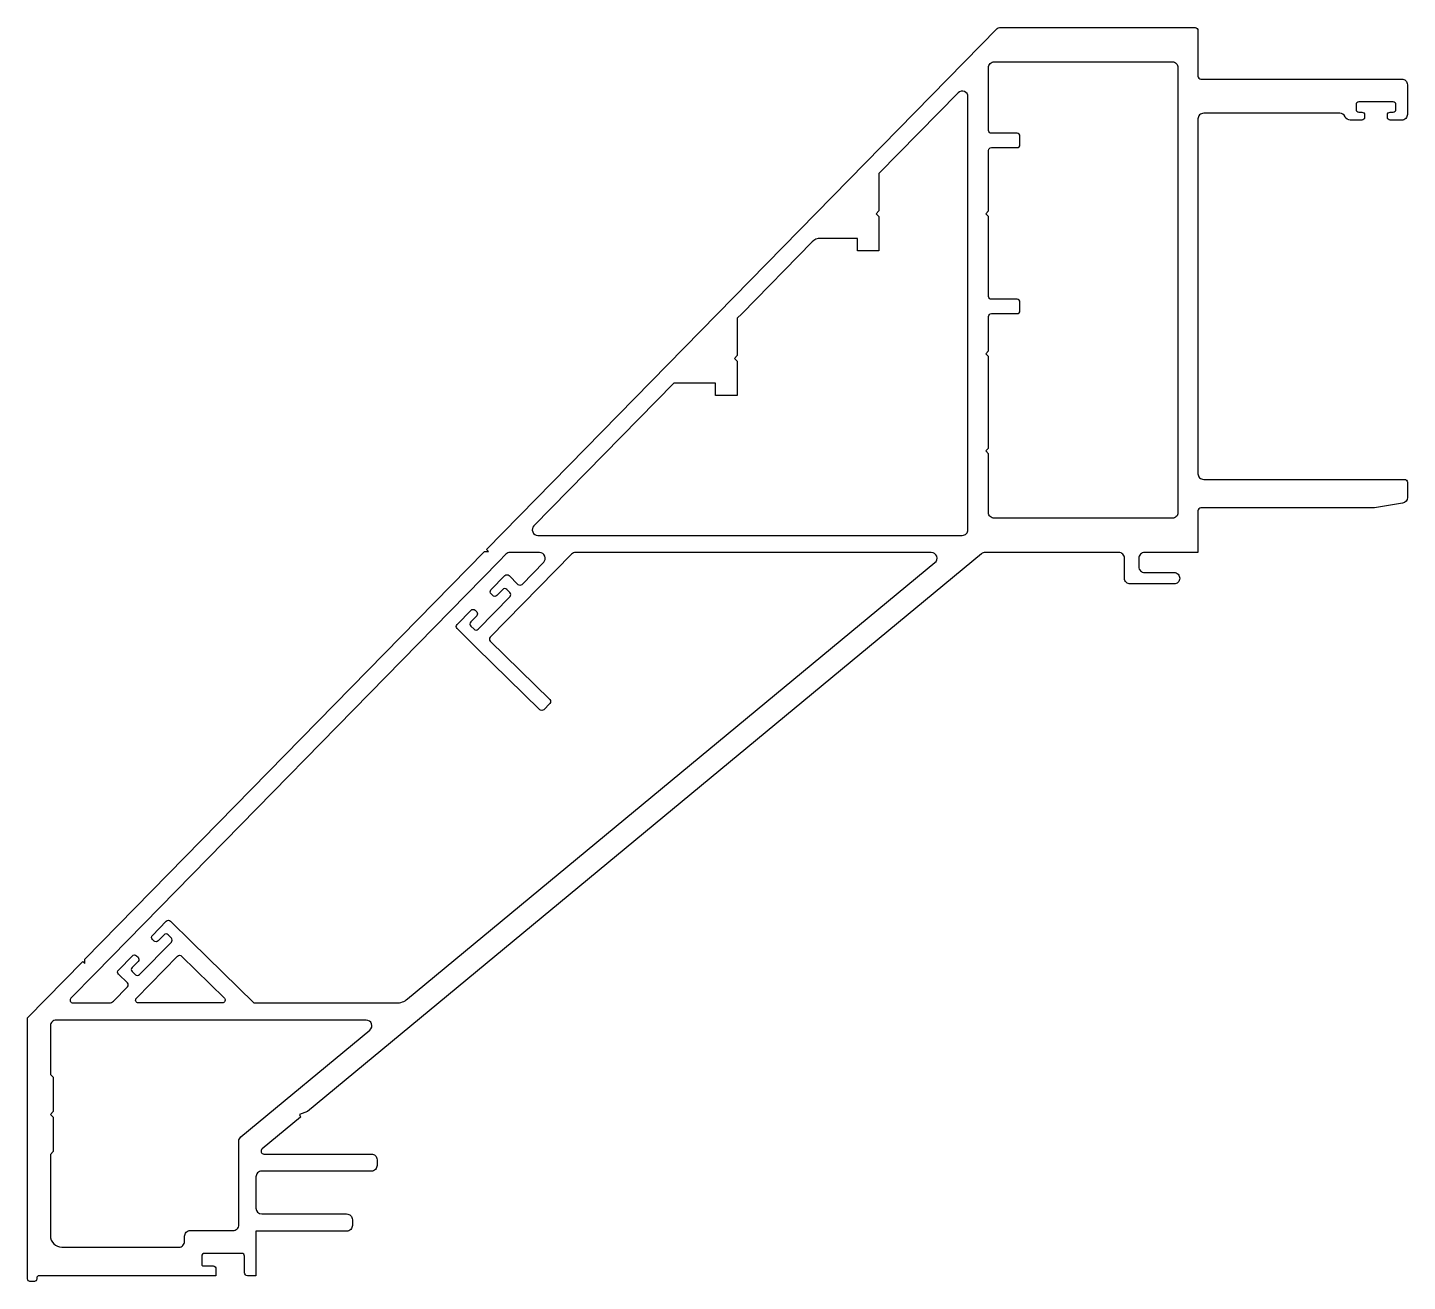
# Model space of a CAD drawing. Header units: inches. Extents: x 0 to 9.52, y 0 to 8.64.
import ezdxf

# ---------------------------------------------------------------- set-up
doc = ezdxf.new("R2010")
doc.units = ezdxf.units.IN
doc.header["$MEASUREMENT"] = 0
doc.layers.add('Z-ALUM', color=3, linetype='Continuous')

msp = doc.modelspace()

# ---------------------------------------------------------------- linework, layer by layer
at = {"layer": 'Z-ALUM'}
for points in [[(1.5748, 0.7204), (1.5748, 0.5039, 0.414213), (1.6142, 0.4645), (2.2001, 0.4645, -0.414214), (2.2395, 0.4251), (2.2395, 0.3858, -0.414214), (2.2001, 0.3464), (1.5748, 0.3464), (1.5748, 0.1575), (1.5748, 0.0394), (1.5157, 0.0394, -0.414214), (1.4961, 0.0591), (1.4961, 0.1732, 0.414214), (1.4764, 0.1929), (1.2205, 0.1929, 0.414214), (1.2008, 0.1732), (1.2008, 0.1142, 0.414214), (1.2087, 0.1063), (1.2795, 0.1063, -0.414214), (1.2992, 0.0866), (1.2992, 0.0394), (0.0787, 0.0394, 0.414214), (0.063, 0.0236), (0.063, 0.0157, -0.414214), (0.0472, 0), (0.0157, 0, -0.414214), (0, 0.0157), (0, 1.8173), (0.3809, 2.2058), (0.395, 2.192), (0.3947, 2.2198), (3.1508, 5.03), (3.1786, 5.0303), (3.1646, 5.0441), (6.6871, 8.6358, -0.201441), (6.7012, 8.6417), (8.0512, 8.6417, -0.414214), (8.0709, 8.622), (8.0709, 8.3071, 0.414214), (8.0906, 8.2874), (9.4757, 8.2874, -0.414214), (9.5151, 8.248), (9.5151, 8.0433, -0.414214), (9.4757, 8.0039), (9.3969, 8.0039, -0.414214), (9.3773, 8.0236), (9.3773, 8.0393, -0.422838), (9.3969, 8.059), (9.4166, 8.059, 0.414214), (9.4363, 8.0787), (9.4363, 8.1102, 0.414214), (9.4166, 8.1299), (9.1804, 8.1299, 0.414214), (9.1607, 8.1102), (9.1607, 8.0787, 0.414214), (9.1804, 8.059), (9.2001, 8.059, -0.414214), (9.2198, 8.0393, -0.001666), (9.2197, 8.0233, -0.197181), (9.214, 8.0097, -0.198912), (9.2001, 8.0039), (9.1214, 8.0039, -0.298217), (9.0853, 8.0275, 0.298217), (9.0492, 8.0512), (8.1102, 8.0512, 0.414214), (8.0709, 8.0118), (8.0709, 5.5669, 0.414214), (8.1102, 5.5275), (9.4954, 5.5275, -0.414214), (9.5151, 5.5078), (9.5151, 5.4033, -0.366795), (9.4821, 5.3644), (9.2885, 5.3323, -0.041311), (9.2691, 5.3307), (8.0905, 5.3307, 0.414214), (8.0709, 5.311), (8.0709, 5.0236), (7.7022, 5.0236, 0.414214), (7.6628, 4.9842), (7.6628, 4.9251, 0.414214), (7.7022, 4.8858), (7.9056, 4.8858, -0.414214), (7.9449, 4.8464), (7.9449, 4.8464, -0.414214), (7.9056, 4.807), (7.6037, 4.807, -0.414214), (7.5644, 4.8464), (7.5644, 4.9842, 0.414214), (7.525, 5.0236), (6.6026, 5.0236, 0.174469), (6.5775, 5.0145), (1.9291, 1.1708), (1.8744, 1.1511), (1.8815, 1.1315), (1.617, 0.9127, 0.702898), (1.6295, 0.8779), (2.3703, 0.8779, -0.414214), (2.4097, 0.8385), (2.4097, 0.7991, -0.414214), (2.3703, 0.7598), (1.6142, 0.7598, 0.414214)], [(6.8432, 7.8346), (6.8432, 7.8937, 0.414214), (6.8235, 7.9134), (6.6464, 7.9134, -0.414214), (6.6267, 7.933), (6.6267, 8.3661, -0.414214), (6.666, 8.4055), (7.8937, 8.4055, -0.414214), (7.9331, 8.3661), (7.9331, 5.2992, -0.414214), (7.8937, 5.2598), (6.666, 5.2598, -0.414214), (6.6267, 5.2992), (6.6267, 5.7047), (6.607, 5.7244), (6.6267, 5.744), (6.6267, 6.374), (6.607, 6.3937), (6.6267, 6.4134), (6.6267, 6.6509, -0.414214), (6.6464, 6.6706), (6.8235, 6.6706, 0.414214), (6.8432, 6.6903), (6.8432, 6.7494, 0.414214), (6.8235, 6.769), (6.6464, 6.769, -0.414214), (6.6267, 6.7887), (6.6267, 7.3391), (6.607, 7.3588), (6.6267, 7.3785), (6.6267, 7.7952, -0.414214), (6.6464, 7.8149), (6.8235, 7.8149, 0.414214)], [(4.4559, 6.192), (3.4914, 5.2086, 0.664668), (3.5195, 5.1417), (6.4456, 5.1417, 0.414214), (6.4849, 5.181), (6.4849, 8.1646, 0.671701), (6.4175, 8.1922), (5.8711, 7.6351), (5.8711, 7.3785), (5.8514, 7.3588), (5.8711, 7.3391), (5.8711, 7.1029), (5.7223, 7.1029), (5.7223, 7.1889), (5.4666, 7.1889, 0.201441), (5.4104, 7.1653), (4.9246, 6.6699), (4.8935, 6.6382), (4.8935, 6.3816), (4.874, 6.3618), (4.8935, 6.3423), (4.8935, 6.106), (4.7447, 6.106), (4.7447, 6.192)], [(0.4653, 2.1231), (0.2983, 1.9528, 0.664668), (0.3123, 1.9193), (0.3953, 1.9193), (0.5635, 1.9193, 0.201441), (0.5916, 1.9311), (0.6883, 2.0297, 0.414206), (0.688, 2.0576), (0.6262, 2.1182, -0.41421), (0.6259, 2.1461), (0.7224, 2.2444, -0.414216), (0.7502, 2.2447), (0.7615, 2.2337, -0.414214), (0.7618, 2.2058), (0.7204, 2.1637, 0.414214), (0.7207, 2.1358), (0.7432, 2.1138, 0.414214), (0.771, 2.1141), (0.9915, 2.3389, 0.414206), (0.9913, 2.3668), (0.9688, 2.3888, 0.414214), (0.9409, 2.3885), (0.8996, 2.3464, -0.414214), (0.8718, 2.3461), (0.8605, 2.3571, -0.414214), (0.8602, 2.385), (0.9567, 2.4833, -0.414201), (0.9845, 2.4836), (1.1307, 2.3402), (1.5599, 1.9193), (2.5446, 1.9193, 0.174469), (2.6199, 1.9464), (6.257, 4.9539, 0.702898), (6.2319, 5.0236), (3.7788, 5.0236, 0.201447), (3.7507, 5.0118), (3.1904, 4.4404, 0.414205), (3.1907, 4.4126), (3.6006, 4.0106, -0.414214), (3.6008, 3.9828), (3.5595, 3.9406, -0.414214), (3.5316, 3.9403), (3.0937, 4.3699), (3.0937, 4.3699), (2.9616, 4.4994, -0.414201), (2.9613, 4.5273), (3.0577, 4.6256, -0.414214), (3.0856, 4.6259), (3.0968, 4.6149, -0.414214), (3.0971, 4.587), (3.0557, 4.5449, 0.414214), (3.056, 4.517), (3.0785, 4.495, 0.414206), (3.1063, 4.4953), (3.3269, 4.7201, 0.414214), (3.3266, 4.748), (3.3041, 4.77, 0.414214), (3.2763, 4.7697), (3.2349, 4.7276, -0.414214), (3.2071, 4.7273), (3.1958, 4.7383, -0.414216), (3.1956, 4.7662), (3.292, 4.8645, -0.414219), (3.3199, 4.8648), (3.3817, 4.8042, 0.41422), (3.4095, 4.8044), (3.5588, 4.9566, 0.664659), (3.5307, 5.0236), (3.3264, 5.0236, 0.201441), (3.2983, 5.0118), (3.2489, 4.9614)], [(0.7507, 1.9528), (1.0342, 2.2419, -0.414214), (1.062, 2.2421), (1.3568, 1.953, -0.671701), (1.343, 1.9193), (0.7647, 1.9193, -0.664668)], [(1.471, 0.9964), (2.36, 1.7315, 0.702898), (2.3349, 1.8012), (0.1969, 1.8012, 0.414214), (0.1575, 1.7618), (0.1575, 1.4267), (0.1772, 1.4071), (0.1772, 1.1708), (0.1575, 1.1511), (0.1772, 1.1315), (0.1772, 0.8952), (0.1575, 0.8756), (0.1575, 0.315, 0.414215), (0.2362, 0.2362), (1.0433, 0.2362, 0.414214), (1.0827, 0.2756), (1.0827, 0.311, -0.414214), (1.122, 0.3504), (1.4173, 0.3504, 0.414214), (1.4567, 0.3898), (1.4567, 0.9335), (1.4567, 0.966, -0.223587)]]:
    msp.add_lwpolyline(points, format="xyb", close=True, dxfattribs=at)

doc.saveas('drawing.dxf')
